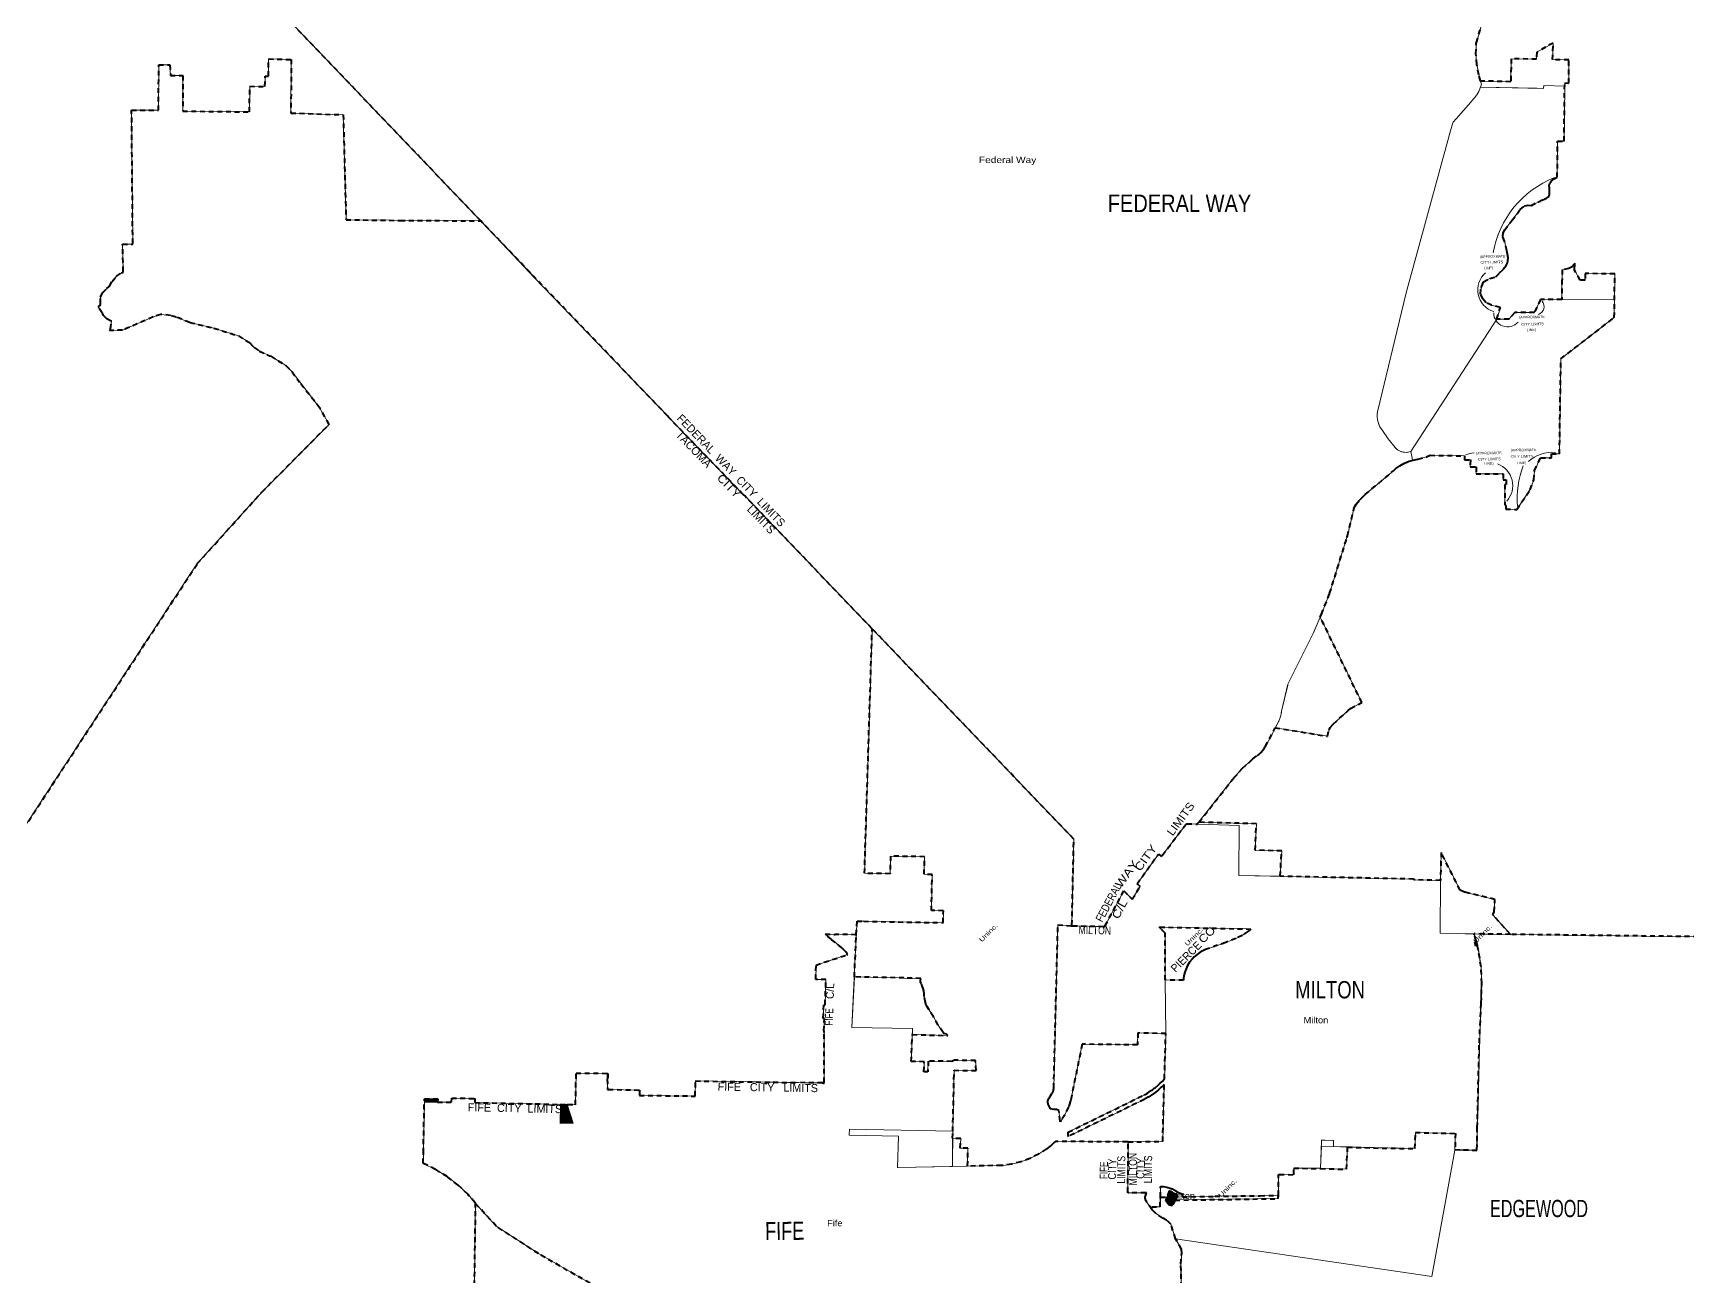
# Model space of a CAD drawing. Header units: feet. Extents: x -903180 to 1023491, y -707744 to 564635.
# Drawn here: x -358892 to -317535, y -95259 to -64181 of the extents above; entities that cross this region are included whole.
import ezdxf

# ---------------------------------------------------------------- set-up
doc = ezdxf.new("R2010")
doc.units = ezdxf.units.FT
doc.header["$LTSCALE"] = 80
doc.linetypes.add('SHORT_DASHED', pattern=[2.7, 1.5, -1.2])
for name, color, linetype, lineweight in [('1', 7, 'Continuous', 13), ('13', 7, 'SHORT_DASHED', 40), ('58', 7, 'Continuous', 13), ('62', 7, 'Continuous', 13)]:
    doc.layers.add(name, color=color, linetype=linetype, lineweight=lineweight)
for name, color, linetype in [('14', 7, 'Continuous'), ('15', 7, 'Continuous'), ('36', 7, 'Continuous')]:
    doc.layers.add(name, color=color, linetype=linetype)

msp = doc.modelspace()

# ---------------------------------------------------------------- hatches: boundary and pattern name
at = {"layer": '58'}
for points in [[(-344530.27, -90173.71), (-344545.28, -90173.65), (-344542.2, -90314.7), (-344527.37, -90314.46)], [(-349112.06, -90808.86), (-348780.4, -90809.01), (-348781.06, -90894.01), (-349112.22, -90893.85)], [(-345708.75, -90970.04), (-345708.3, -90949.44), (-345541.78, -90952.89), (-345395.11, -91421.49), (-345718.73, -91424.67)], [(-330280.21, -93228.94), (-330350.67, -93340.37), (-330422.56, -93483.17), (-330507.37, -93455.92), (-330582.85, -93358.6), (-330501.59, -93111.6), (-330468.76, -93121.58), (-330440.86, -93131.72), (-330440.86, -93131.72), (-330397.25, -93158.87), (-330375.63, -93172.63), (-330302.86, -93218)]]:
    msp.add_hatch(color=256, dxfattribs=at).paths.add_polyline_path(points)

# ---------------------------------------------------------------- linework, layer by layer
at = {"layer": '1'}
for centre, radius, start, end in [((-319955.11, -70107.34), 2488.13, 111.50141, 169.93896), ((-322223.46, -70599.36), 564.84, 130.51698, 253.09773), ((-321336.34, -71013.57), 206.41, 288.71698, 41.22601), ((-322041.05, -71174.59), 346.67, 179.1559, 318.99384), ((-322755.29, -75620.09), 957.91, 97.46329, 109.97132), ((-320934.65, -75521.52), 866.04, 83.88191, 132.50728), ((-322486.26, -75489.05), 574.03, 317.39122, 70.66446), ((-319386.95, -75817.93), 2412.22, 159.97558, 184.47892)]:
    msp.add_arc(centre, radius, start, end, dxfattribs=at)
at = {"layer": '13'}
for p, q in [((-322644.7, -70393.08), (-322483.11, -70313.09)), ((-352952.49, -72257.23), (-352574.25, -72482.4)), ((-322795.83, -86982.46), (-322820.78, -86885.44)), ((-339164.76, -90414.4), (-339763.2, -90405)), ((-330718.29, -93264.8), (-330551.89, -93264.48))]:
    msp.add_line(p, q, dxfattribs=at)
for points in [[(-347702.83, -68874.21), (-352311.46, -64054.54)], [(-322483.11, -70313.09), (-322336.83, -70267.13), (-322239.87, -70175.22), (-322148.02, -70083.31), (-322074.46, -69987.58), (-322045.54, -69923.75), (-322036.19, -69870.99), (-322030.23, -69800.36), (-322041.29, -69707.6), (-322060.85, -69621.64), (-322115.28, -69381.65), (-322159.09, -69263.79), (-322153.98, -69175.28), (-322113.16, -69100.39), (-321936.26, -68865.51), (-321726.19, -68590.64), (-321612.23, -68493.62), (-321527.18, -68481.71), (-321445.53, -68490.22), (-321279.23, -68401.63), (-321265.06, -68393.84), (-321230.74, -68376.46), (-321199.06, -68363.4), (-321165.99, -68350.88), (-321131.26, -68338.65), (-321102.64, -68325.86), (-321082.91, -68315.29), (-321065.13, -68305.01), (-321044.21, -68289.93), (-321033.24, -68280.75), (-321024.76, -68272.41), (-321014.13, -68260.81), (-321005.43, -68249.17), (-320998.36, -68236.13), (-320992.99, -68221.08), (-320990.8, -68189.48), (-320990.38, -68134.5), (-320992.22, -68067.26), (-320998.06, -67984.35), (-320994.58, -67962.05), (-320984.75, -67933.96), (-320961.88, -67897.76), (-320939.89, -67873.73), (-320910.95, -67849.98), (-320874.19, -67825.08), (-320816.89, -67788.01), (-320800.46, -67783.47), (-320790.18, -66877.31), (-320630.02, -66879.1), (-320614.04, -65425.65), (-320514.04, -65427.91), (-320507.72, -64852.91), (-320917.07, -64843.64), (-320903.05, -64428.33), (-321311.24, -64653.59), (-321318, -64834.61), (-321950.04, -64820.33), (-321962.59, -65395.18), (-322717.69, -65378.13), (-322719.74, -65371.18), (-322763.77, -65222.68), (-322812.07, -64964.29), (-322833.1, -64702.27), (-322827.11, -64459.48), (-322826.71, -64443.23), (-322819.96, -64419.48), (-322695.73, -63982.26)], [(-354975.94, -71413.76), (-355313.95, -71275.74), (-355457.57, -71234.42), (-355701.73, -71210.06), (-355890.33, -71274.67), (-356660.98, -71606.17), (-356978.82, -71610.18), (-356958.58, -71590.25), (-356956.64, -71572.46), (-356935.52, -71378.7), (-356955.03, -71373.29), (-357050.75, -71324.55), (-357110.52, -71262.61), (-357131.64, -71240.73), (-357139.43, -71223.25), (-357150.04, -71199.44), (-357157.39, -71182.94), (-357172.87, -71159.44), (-357263.56, -71021.76), (-357224.83, -70984.41), (-357204.61, -70964.91), (-357206.57, -70945.12), (-357207.61, -70934.58), (-357207.23, -70778.37), (-357159.53, -70668.55), (-357050.86, -70563.44), (-356980.26, -70503.93), (-356916.92, -70386.06), (-356808.56, -70256.79), (-356684.18, -70173.9), (-356659.54, -70161.2), (-356639.05, -70150.65), (-356639.46, -70130.9), (-356653.64, -69458.43), (-356423.23, -69456.24), (-356400.5, -69456.02), (-356400.67, -69436.05), (-356428.87, -66110.23), (-355758.99, -66107.77), (-355749.34, -64975.02), (-355470.1, -64972.99), (-355458.94, -65240.77), (-355146.81, -65242.41), (-355149.9, -66130.43), (-353480.65, -66149.36), (-353477.81, -65511.05), (-353096.54, -65513.23), (-353093.24, -65253.93), (-353006.74, -65253.42), (-353005.53, -64827.94), (-352443.38, -64840.03), (-352447.22, -66177.39), (-351140.49, -66222.27), (-351070.65, -68845.39), (-349755.02, -68861.64), (-349716.36, -68859.73), (-349715.02, -68859.74), (-347702.83, -68874.21)], [(-337921.82, -79064.69), (-341103.04, -75746.91), (-341122.72, -75726.91), (-341142.12, -75706.91), (-343010.04, -73781.08), (-343028.38, -73753.95), (-347702.83, -68874.21)], [(-329760.77, -83900.06), (-328917.4, -82832.94), (-328901.51, -82812.84), (-328883.74, -82792.94), (-328671.84, -82555.71), (-328416.46, -82323.89), (-328291.31, -82227.39), (-328268.16, -82209.54), (-328251.31, -82194.35), (-328211.2, -82158.17), (-328159.9, -82101.1), (-328117.97, -82043.29), (-328106.44, -82025.59), (-328094.61, -82003.29), (-327848.49, -81539.71), (-326542.83, -81749.43), (-326502.99, -81588.63), (-326477.94, -81532.98), (-326398.17, -81446.06), (-326022.66, -81104.15), (-325963.93, -81056.72), (-325683.37, -80909.38), (-326723.43, -78773.2), (-326692.09, -78703.79), (-326489.85, -78185.5), (-326056.99, -76786.59), (-326050.81, -76766.62), (-326045.93, -76746.59), (-325872.53, -76035.54), (-325867.51, -76014.97), (-325853.93, -75995.54), (-325824.37, -75953.24), (-325726.58, -75834.3), (-325639.22, -75748.24), (-325616.96, -75726.3), (-325599.25, -75711.37), (-324895.12, -75117.53), (-324876.68, -75101.97), (-324855.12, -75083.52), (-324832.58, -75064.23), (-324735.12, -74992.9), (-324630.73, -74932.16), (-324540.56, -74891.64), (-324520.66, -74882.7), (-324500.56, -74875.66), (-324400.53, -74853.21), (-324283.56, -74829.88), (-324071.91, -74767.43), (-323976.95, -74729.66), (-323119.69, -74742.97), (-323121.08, -74842.95), (-322971.09, -74845.29), (-322973.48, -75017.79), (-322823.51, -75020.12), (-322825.89, -75192.14), (-322150.2, -75189.71), (-322152.68, -75339.71), (-322076.27, -75339.44), (-322077.69, -75457.49), (-322106.22, -75457.24), (-322112.25, -75969.76), (-322086.38, -75980.86), (-322087.54, -76078.75), (-321812.42, -76082.08), (-321473.54, -75586.32), (-321386.09, -75346.7), (-321369.57, -75107.2), (-321217, -74794.41), (-320945.24, -74796.64), (-320944.52, -74696.48), (-320744.32, -74697.2), (-320709.72, -72321.37), (-319374.46, -71285.89), (-319362.45, -70195.72), (-320099.9, -70189.99), (-320101.34, -70354.97), (-320231.25, -70353.97), (-320378.53, -70085.53), (-320365.53, -70085.8), (-320362.16, -69927.86), (-320379.04, -69960.31), (-320425.42, -70021.07), (-320508.92, -70063.61), (-320674.37, -70092.87), (-320676.58, -70345.55), (-320685.28, -70345.48), (-320689.59, -70838.18), (-321218.03, -70834.72), (-321372.88, -71163.67), (-321862.89, -71160.31), (-322008.42, -71327.39), (-322314.15, -71325.54), (-322222.58, -71039.26), (-322228.42, -71033.95), (-322444.83, -70979.44)], [(-322444.83, -70979.44), (-322587.71, -70909.65), (-322662.56, -70821.15), (-322715.29, -70700.3), (-322704.24, -70541.16), (-322682.94, -70501.34), (-322644.7, -70393.08)], [(-354975.94, -71413.76), (-354374.98, -71551.6), (-353759.39, -71746.9), (-353485.43, -71911.53), (-353368.33, -72038.1)], [(-353368.33, -72038.1), (-353235.45, -72125.3), (-352952.49, -72257.23)], [(-352574.25, -72482.4), (-352416.82, -72647.04), (-352236.88, -72899.08)], [(-359244.15, -84233.09), (-354787.37, -77437.87), (-353169.59, -75642.64), (-351493.13, -73956.84), (-351723.5, -73550.1), (-352236.88, -72899.08)], [(-338318.93, -86708.77), (-338300.26, -86367.32), (-338132.63, -86374.94), (-336148.86, -86408.81), (-336141.89, -86108.89), (-336441.85, -86103.77), (-336420.92, -85203.99), (-336620.9, -85200.58), (-336610.67, -84760.69), (-337460.71, -84746.18), (-337475.53, -85185.98), (-338112.69, -85175.1), (-337922.44, -79084.68), (-337921.82, -79064.69)], [(-332929.66, -86484.47), (-332929.22, -86464.44), (-332882.27, -84320.56), (-337921.82, -79064.69)], [(-332929.66, -86484.47), (-332910.34, -86484.85), (-332129.14, -86500.99), (-332108.51, -86501.41), (-332097.76, -86481.4), (-331629.98, -85610.97), (-331422.21, -85824.54), (-331227.45, -85506.8), (-331302.66, -85438.69), (-330769.49, -84698.35), (-330708.53, -84734.59), (-330687.54, -84747.07), (-330671.83, -84726.48), (-330084.16, -83956.59), (-330067.52, -83934.79), (-330048.89, -83935.49), (-329817.11, -83944.16), (-329797.11, -83946.03)], [(-329797.11, -83946.03), (-329781.3, -83926.03), (-329760.77, -83900.06)], [(-321971.58, -86701.11), (-322409.3, -86213.56), (-322372.62, -86134.26), (-322358.39, -85825.67), (-323115.21, -85646.82), (-323228.29, -85598.29), (-323701.73, -84653.53), (-323717.52, -85351.86), (-324351.35, -85338.65), (-324371.3, -85338.23), (-324391.35, -85318.26), (-327724.14, -85250.17), (-327686.59, -84615.53), (-328350.04, -84596.74), (-328318.49, -83937.05), (-329760.77, -83900.06)], [(-339164.76, -90414.4), (-339140.68, -90414.79), (-339120.67, -90415.1), (-339120.67, -90395.1), (-339120.67, -89151.4), (-339119.5, -89114.77), (-339126.15, -89114.69), (-339115.73, -88801.8), (-339142.74, -88801.46), (-339131.33, -88458.58), (-339096.72, -88459.01), (-339075.83, -87828.56), (-339328.72, -87824.75), (-339323.39, -87467.47), (-338554.51, -87211.63), (-338534.12, -87204.85), (-338548.44, -87184.29), (-338580.48, -87140.04), (-338628.17, -87086.92), (-338681.14, -87039.07), (-338944.02, -86822.08)], [(-338944.02, -86822.08), (-339094.12, -86698.17), (-338843.73, -86701.6)], [(-331522.38, -91887.68), (-331542.38, -91887.54), (-333322.88, -91875.04), (-333339.06, -91874.93), (-333360.86, -91894.9), (-333425.13, -91953.8), (-333443.92, -91971.02), (-333465.13, -91987.17), (-333565.08, -92063.31), (-333766.61, -92191.24), (-333980.42, -92297.41), (-334204.14, -92380.64), (-334435.35, -92440.03), (-334651.49, -92471.96), (-334666.67, -92474.21), (-334691.49, -92474.73), (-335536.26, -92491.84), (-335527.54, -92041.99), (-335719.11, -92038.81), (-335709.56, -91803.72), (-335910.65, -91795.85), (-335908.28, -91620.97), (-335871.83, -90096.23), (-335321.65, -90105.73), (-335337.22, -89855.43), (-335866.53, -89846.29), (-335933.37, -89875.13), (-336519.12, -89865.01), (-336530.38, -90134.85), (-336630.39, -90133.12), (-336619.97, -89883.27), (-336945.02, -89877.65), (-336916.65, -89206.05), (-336030.22, -89226.61), (-336062.05, -89196.74), (-336127.1, -89178.9), (-336149.91, -89149.23), (-336271.05, -88966.33), (-336387.59, -88761.4), (-336497.29, -88589.43), (-336555.79, -88497.96), (-336580.31, -88445.85), (-336592.48, -88400.11), (-336622.78, -88249.36), (-336625.27, -88186.96), (-336632.58, -88113.78), (-336644.14, -88054), (-336695.43, -87928.72), (-336710.8, -87890.25), (-336711.73, -87868.4), (-336713.02, -87843.03), (-336708.05, -87799.33), (-337129.2, -87793.57), (-337128.97, -87788.59), (-338365.98, -87763.5), (-338319.99, -86731.53), (-338318.93, -86708.77), (-338843.73, -86701.6)], [(-331522.38, -91887.68), (-330660.79, -91873.08), (-330623.6, -90452.05), (-330662.9, -90489.67), (-330694.99, -90521.78), (-330730.2, -90553.11), (-330773.24, -90590.7), (-330819.41, -90628.29), (-330885.92, -90676.85), (-330903.97, -90692.47), (-331009.61, -90760.61), (-331119.95, -90824.05), (-333025.03, -91753.55), (-333025.03, -91642.29), (-331124.64, -90713.62), (-331097.65, -90698.35), (-331053.04, -90674.85), (-331000.22, -90637.26), (-330972.05, -90620.81), (-330946.18, -90603.23), (-330916.44, -90582.87), (-330897.66, -90566.42), (-330870.27, -90547.62), (-330849.6, -90531.22), (-330774.47, -90466.61), (-330722.83, -90420.79), (-330674.7, -90373.8), (-330617.04, -90308.22), (-330582.91, -89177.73), (-331279.81, -89164.81), (-331293.64, -89462.89), (-332676.56, -89445.77), (-332957.03, -90848.02), (-332960.11, -90863.4), (-332969.18, -90888.02), (-333018.16, -91020.96), (-333107.39, -91206.21), (-333205.47, -91364.9), (-333216.49, -91382.72), (-333219.08, -91364.9), (-333257.71, -91099.65), (-333314.93, -91072.65), (-333374.71, -91079.87), (-333462.69, -91060.6), (-333503.07, -90979.81), (-333512.86, -90960.24), (-333521.29, -90939.81), (-333524.58, -90929.95), (-333528.25, -90913.31), (-333530.16, -90896.38), (-333530.3, -90879.34), (-333528.65, -90862.38), (-333525.23, -90845.69), (-333520.09, -90829.44), (-333515.54, -90819), (-333505.11, -90799.43), (-333492.25, -90779), (-333420.92, -90665.68), (-333416.33, -90657.03), (-333401.75, -90624.43), (-333390.65, -90590.48), (-333387.5, -90575.79), (-333383.79, -90558.49), (-333383.21, -90535.79), (-333278.8, -86466.07), (-332950.34, -86483.38), (-332929.66, -86484.47)], [(-321971.58, -86701.11), (-322638.43, -86692.85), (-322879.72, -86686.92), (-322878.73, -86692.3)], [(-322820.78, -86885.44), (-322827.65, -86862.53), (-322872.75, -86712.26), (-322878.73, -86692.3)], [(-314789.29, -86792.86), (-317281.69, -86779.8), (-317281.29, -86759.22), (-321971.58, -86701.11)], [(-326038.75, -92017.19), (-325392.79, -92036.69), (-324356.43, -92054.7), (-324345.04, -91652.98), (-323346.73, -91673.41), (-323357.19, -92079.1), (-322827.33, -92092.24), (-322807.33, -92092.73), (-322807.05, -92072.51), (-322799.32, -91530.06), (-322747.21, -89411.18), (-322703.16, -88453.27), (-322702.24, -88433.27), (-322701.11, -88413.27), (-322683.75, -87921.5), (-322704.31, -87511.91), (-322767.58, -87106.71), (-322791.28, -87002.44), (-322795.83, -86982.46)], [(-322795.83, -86982.46), (-322815.83, -86986.9), (-322835.72, -86991.31), (-322860.86, -86894.66), (-322841.65, -86890.24), (-322820.78, -86885.44)], [(-349112.06, -90808.86), (-348780.4, -90809.01), (-348781.06, -90894.01), (-348434.91, -90893.77), (-348430.7, -90789.86), (-347850.89, -90800.93), (-347852.16, -90904.92), (-345728.31, -90949.03), (-345708.3, -90949.44), (-345541.78, -90952.89), (-345526.16, -90953.21), (-345335.39, -90957.07), (-345319.79, -90166.88), (-344545.28, -90173.65), (-344530.27, -90173.71), (-344527.37, -90314.46), (-344540.98, -90315.14), (-344534.5, -90553.25), (-344533.93, -90573.36), (-344513.93, -90573.81), (-343760.23, -90590.59), (-343735.76, -90591.14), (-343735.85, -90611.04), (-343737.86, -90723.87), (-342345.33, -90741.47), (-342335.96, -90364.58), (-339763.2, -90405)], [(-349138.1, -92174.99), (-349137.69, -92154.99), (-349112.06, -90808.86)], [(-347831.21, -93425.87), (-347850.36, -93403.57), (-348022.35, -93203.26), (-348270.15, -92965.51), (-348541.45, -92754.96), (-348833.26, -92573.93), (-349142.4, -92424.39), (-349138.44, -92194.99), (-349138.1, -92174.99)], [(-330930.58, -93576.56), (-331054.43, -93396.21), (-331057.72, -93392.03), (-331069.44, -93373.45), (-331079.14, -93353.75), (-331086.74, -93333.14), (-331092.14, -93311.85), (-331095.28, -93290.11), (-331096.13, -93268.16), (-331094.69, -93246.25), (-331074.1, -93182.68), (-331067.6, -93162.62), (-331087.62, -93162.41), (-331507.7, -93158.09), (-331530.92, -93157.91), (-331530.79, -93137.88), (-331522.38, -91887.68)], [(-326714.02, -92553.21), (-326065.29, -92568.64), (-326038.75, -92017.19)], [(-327769.6, -93222.41), (-327763.54, -93222.3), (-327763.64, -92721.16), (-327763.65, -92701.18), (-327745.11, -92701.46), (-327386.51, -92706.92), (-327379.91, -92542.49), (-326714.02, -92553.21)], [(-330718.29, -93264.8), (-330718.23, -93261.66), (-330715.52, -92996.95), (-330696.61, -92997.06), (-330693, -92997.43), (-330674.88, -92999.27), (-330653, -93002.85), (-330560.06, -93018.06), (-330449.66, -93048.24), (-330429.22, -93055.47), (-330408.11, -93062.93), (-330389.22, -93074.82), (-330317.41, -93120), (-330287.66, -93138.73), (-330277.41, -93145.05), (-330266.25, -93151.94), (-330236.17, -93166.41), (-330204.73, -93177.66), (-330184.88, -93182.49), (-330164.87, -93186.86), (-330165.64, -93207.18), (-330167.66, -93260.58), (-329355.38, -93246.03), (-328228.09, -93230.51), (-327769.6, -93222.41)], [(-347882.07, -96979.52), (-347831.47, -93443.57), (-347831.21, -93425.87)], [(-329846.11, -104872.47), (-331461.96, -104249.98), (-332478.21, -103833.81), (-333646.47, -103321.23), (-333936.45, -103097.49), (-334465.95, -102594.38), (-334729.76, -102417.25), (-336967.64, -100418.02), (-338232.77, -99434.31), (-339898.55, -98364.01), (-343297.92, -96411.82), (-343848.15, -96065.1), (-346260.13, -94678.22), (-347315.37, -93992.31), (-347831.21, -93425.87)], [(-330930.58, -93576.56), (-330931.59, -93512.55), (-330723.41, -93512.55), (-330718.3, -93264.8), (-330718.29, -93264.8)], [(-330351.69, -93342.41), (-330422.56, -93483.17), (-330507.37, -93455.92), (-330582.85, -93358.6), (-330551.89, -93264.48)], [(-330351.69, -93342.41), (-330350.67, -93340.37), (-330348.02, -93336.17), (-330280.21, -93228.94), (-330302.86, -93218), (-330375.63, -93172.63), (-330424.37, -93141.99), (-330440.86, -93131.72), (-330468.76, -93121.58), (-330501.59, -93111.6), (-330551.89, -93264.48)], [(-330351.69, -93342.41), (-327772.45, -93304.43), (-327769.6, -93222.41)], [(-329450.38, -99984.04), (-329364.44, -97079.37), (-329699.89, -96490.49), (-329946.47, -96268.8), (-330008.03, -96191.8), (-330230.04, -95816.05), (-330241.74, -95747.65), (-330210.32, -95655.95), (-330197.69, -95523.29), (-330200.57, -95102.18), (-330204.81, -94939.92), (-330182.51, -94662.55), (-330194.46, -94562.93), (-330337.63, -94308.04), (-330454.83, -93943.55), (-330562.8, -93841.54), (-330658.86, -93790.29), (-330852.23, -93655.44), (-330930.58, -93576.56)]]:
    msp.add_lwpolyline(points, dxfattribs=at)
msp.add_lwpolyline([(-330139.86, -87847.92), (-330597.07, -87839.4), (-330599.35, -86672.05), (-330731.74, -86538.73), (-330751.6, -86518.72), (-330731.21, -86519.17), (-328455.62, -86568.11), (-328534.5, -86632.22), (-328677.93, -86725.31), (-328830.85, -86803.17), (-329084.84, -86900.9), (-329492.47, -87047.74), (-329591.42, -87079.27), (-329656.72, -87108.97), (-329726.95, -87148.25), (-329802.44, -87200.42), (-329872.36, -87260.44), (-329928.38, -87320.71), (-329990.31, -87399.15), (-330038.49, -87478.21), (-330077.79, -87561.13), (-330108.21, -87647.7), (-330129.4, -87736.99), (-330137.39, -87798.88), (-330139.76, -87828.12)], close=True, dxfattribs=at)
at = {"layer": '58'}
for points in [[(-352427.08, -63933.65), (-352311.46, -64054.54), (-346360.7, -70277.42), (-346348.11, -70302.65)], [(-322812.07, -64964.29), (-322833.1, -64702.27), (-322827.11, -64459.48), (-322826.71, -64443.23), (-322819.96, -64419.48), (-322695.73, -63982.26)], [(-346348.11, -70302.65), (-347702.83, -68874.21), (-351070.65, -68845.39), (-351140.49, -66222.27), (-352447.22, -66177.39), (-352443.38, -64840.03), (-353005.53, -64827.94), (-353006.74, -65253.42), (-353093.24, -65253.93), (-353096.54, -65513.23), (-353477.81, -65511.05), (-353480.65, -66149.36), (-355149.9, -66130.43), (-355146.81, -65242.41), (-355458.94, -65240.77), (-355470.1, -64972.99), (-355749.34, -64975.02), (-355758.99, -66107.77), (-356428.87, -66110.23), (-356400.67, -69436.05), (-356400.5, -69456.02), (-356423.23, -69456.24), (-356653.64, -69458.43), (-356639.46, -70130.9), (-356639.05, -70150.65), (-356659.54, -70161.2), (-356684.18, -70173.9)], [(-329797.11, -83946.03), (-329781.3, -83926.03), (-328917.4, -82832.94), (-328901.51, -82812.84), (-328883.74, -82792.94), (-328671.84, -82555.71), (-328416.46, -82323.89), (-328291.31, -82227.39), (-328268.16, -82209.54), (-328251.31, -82194.35), (-328211.2, -82158.17), (-328159.9, -82101.1), (-328117.97, -82043.29), (-328106.44, -82025.59), (-328094.61, -82003.29), (-327786.19, -81422.16), (-327775.86, -81402.69), (-327765.17, -81382.16), (-327759.75, -81371.76), (-327730.9, -81304.12), (-327709.28, -81233.85), (-327699.47, -81183.81), (-327694.77, -81159.85), (-327691.97, -81143.81), (-327688.56, -81124.27), (-327536.65, -80470.42), (-327531.81, -80449.59), (-327522.27, -80430.42), (-326900.1, -79180.25), (-326888.55, -79157.04), (-326881.28, -79140.25), (-326692.09, -78703.79), (-326489.85, -78185.5), (-326056.99, -76786.59), (-326050.81, -76766.62), (-326045.93, -76746.59), (-325872.53, -76035.54), (-325867.51, -76014.97), (-325853.93, -75995.54), (-325824.37, -75953.24), (-325726.58, -75834.3), (-325639.22, -75748.24), (-325616.96, -75726.3), (-325599.25, -75711.37), (-324895.12, -75117.53), (-324876.68, -75101.97), (-324855.12, -75083.52), (-324832.58, -75064.23), (-324735.12, -74992.9), (-324630.73, -74932.16), (-324540.56, -74891.64), (-324520.66, -74882.7), (-324500.56, -74875.66), (-324416.08, -74846.11), (-324457.81, -74637.37), (-324529, -74653.55), (-324541.06, -74655.18), (-324578.58, -74657.65), (-324616.16, -74656.17), (-324653.38, -74650.78), (-324689.83, -74641.53), (-324725.11, -74628.52), (-324758.84, -74611.89), (-324790.65, -74591.82), (-324800.19, -74584.3), (-324818.39, -74569.96), (-324838.63, -74548.54), (-324852.39, -74533.97), (-325028.1, -74322.93), (-325167.42, -74114.68), (-325187.83, -74084.17), (-325194.64, -74074.68), (-325198.66, -74069.08), (-325230.85, -74015.87), (-325257.29, -73959.58), (-325277.71, -73900.84), (-325291.87, -73840.28), (-325299.63, -73778.58), (-325300.89, -73716.4), (-325298.28, -73685.5), (-325296.04, -73659), (-325292.79, -73645.5), (-324635.6, -70915.16), (-324573.26, -70673.57), (-323487.14, -66683.44), (-323417.72, -66448.5), (-323410.99, -66425.73), (-323397.57, -66408.5), (-323327.96, -66319.13), (-322960.1, -65905.23), (-322941.02, -65883.77), (-322923.29, -65865.23), (-322866.75, -65801.34), (-322811.16, -65723.45), (-322764.03, -65640.17), (-322725.85, -65552.42), (-322703.37, -65481.16), (-322695.17, -65455.17), (-322699.3, -65441.16), (-322763.77, -65222.68), (-322812.07, -64964.29)], [(-356684.18, -70173.9), (-356808.56, -70256.79), (-356916.92, -70386.06), (-356980.26, -70503.93), (-357050.86, -70563.44), (-357159.53, -70668.55), (-357207.23, -70778.37), (-357207.61, -70934.58), (-357206.57, -70945.12), (-357204.61, -70964.91), (-357224.83, -70984.41), (-357263.56, -71021.76), (-357172.87, -71159.44), (-357157.39, -71182.94), (-357150.04, -71199.44), (-357139.43, -71223.25), (-357131.64, -71240.73), (-357110.52, -71262.61), (-357050.75, -71324.55), (-356955.03, -71373.29), (-356935.52, -71378.7), (-356956.64, -71572.46), (-356958.58, -71590.25), (-356978.82, -71610.18), (-356660.98, -71606.17), (-355890.33, -71274.67), (-355701.73, -71210.06), (-355457.57, -71234.42), (-355313.95, -71275.74), (-354975.94, -71413.76), (-354374.98, -71551.6), (-353759.39, -71746.9), (-353485.43, -71911.53), (-353368.33, -72038.1), (-353235.45, -72125.3), (-352952.49, -72257.23), (-352574.25, -72482.4), (-352416.82, -72647.04), (-351723.5, -73550.1), (-351493.13, -73956.84), (-353169.59, -75642.64), (-354787.37, -77437.87), (-359244.15, -84233.09)], [(-346348.11, -70302.65), (-343028.38, -73753.95), (-343010.04, -73781.08), (-341142.12, -75706.91), (-341122.72, -75726.91), (-341103.04, -75746.91), (-337921.82, -79064.69)], [(-337921.82, -79064.69), (-341103.04, -75746.91), (-341122.72, -75726.91), (-341142.12, -75706.91), (-343010.04, -73781.08), (-343028.38, -73753.95), (-346348.11, -70302.65)], [(-338843.73, -86701.6), (-338318.93, -86708.77), (-338300.26, -86367.32), (-338152.63, -86374.6), (-338132.63, -86374.94), (-336148.86, -86408.81), (-336141.89, -86108.89), (-336441.85, -86103.77), (-336420.92, -85203.99), (-336620.9, -85200.58), (-336610.67, -84760.69), (-337460.71, -84746.18), (-337475.53, -85185.98), (-338112.69, -85175.1), (-337922.44, -79084.68), (-337921.82, -79064.69)], [(-337921.82, -79064.69), (-332882.27, -84320.56), (-332929.22, -86464.44), (-332929.66, -86484.47)], [(-332929.66, -86484.47), (-332910.34, -86484.85), (-332129.14, -86500.99), (-332108.51, -86501.41), (-332097.76, -86481.4), (-331629.98, -85610.97), (-331422.21, -85824.54), (-331227.45, -85506.8), (-331302.66, -85438.69), (-330769.49, -84698.35), (-330708.53, -84734.59), (-330687.54, -84747.07), (-330671.83, -84726.48), (-330084.16, -83956.59), (-330067.52, -83934.79), (-330048.89, -83935.49), (-329817.11, -83944.16), (-329797.11, -83946.03)], [(-332929.66, -86484.47), (-332910.34, -86484.85), (-332129.14, -86500.99), (-332108.51, -86501.41), (-332097.76, -86481.4), (-331629.98, -85610.97), (-331422.21, -85824.54), (-331227.45, -85506.8), (-331302.66, -85438.69), (-330769.49, -84698.35), (-330708.53, -84734.59), (-330687.54, -84747.07), (-330671.83, -84726.48), (-330084.16, -83956.59), (-330067.52, -83934.79), (-330048.89, -83935.49), (-329817.11, -83944.16), (-329797.11, -83946.03), (-329777.1, -83945.66)], [(-329777.1, -83945.66), (-328745.92, -83984.22), (-328758.11, -85227.25), (-324391.35, -85318.26), (-324371.3, -85338.23), (-324351.35, -85338.65), (-323717.52, -85351.86), (-323725.22, -86669.18), (-323304.19, -86678.81), (-322900.14, -86691.63), (-322878.73, -86692.3), (-322872.75, -86712.26), (-322827.65, -86862.53), (-322820.78, -86885.44), (-322841.65, -86890.24), (-322860.86, -86894.66), (-322835.72, -86991.31), (-322815.83, -86986.9), (-322795.83, -86982.46), (-322791.28, -87002.44), (-322767.58, -87106.71), (-322704.31, -87511.91), (-322683.75, -87921.5), (-322701.11, -88413.27), (-322702.24, -88433.27), (-322703.16, -88453.27), (-322747.21, -89411.18), (-322799.32, -91530.06), (-322807.05, -92072.51), (-322807.33, -92092.73), (-322827.33, -92092.24), (-323357.19, -92079.1), (-323352.92, -91779.31), (-323346.73, -91673.41), (-324345.04, -91652.98), (-324356.43, -92054.7), (-325392.79, -92036.69), (-326392.48, -92001.34), (-326389.11, -91870.62), (-326388.6, -91850.79), (-326408.6, -91850.08), (-326605.67, -91843.11), (-326670.06, -91840.77), (-326689.84, -91840.06), (-326690.73, -91866.71), (-326713.68, -92553.22), (-327379.91, -92542.49), (-327386.51, -92706.92), (-327745.11, -92701.46), (-327763.65, -92701.18), (-327763.64, -92721.16), (-327763.54, -93222.3), (-328228.09, -93230.51), (-329355.38, -93246.03), (-330167.66, -93260.58), (-330165.64, -93207.18), (-330164.87, -93186.86), (-330184.88, -93182.49)], [(-331522.38, -91887.68), (-331542.38, -91887.54), (-333322.88, -91875.04), (-333339.06, -91874.93), (-333360.86, -91894.9), (-333425.13, -91953.8), (-333443.92, -91971.02), (-333465.13, -91987.17), (-333565.08, -92063.31), (-333766.61, -92191.24), (-333980.42, -92297.41), (-334204.14, -92380.64), (-334435.35, -92440.03), (-334651.49, -92471.96), (-334666.67, -92474.21), (-334691.49, -92474.73), (-337271.56, -92528.75), (-337290.94, -92529.15), (-337290.83, -92526.01), (-337262.3, -91742.67), (-338494.44, -91716.89), (-338491.3, -91566.93), (-335908.28, -91620.97), (-335871.83, -90096.23), (-335321.65, -90105.73), (-335337.22, -89855.43), (-335866.53, -89846.29), (-335933.37, -89875.13), (-336519.12, -89865.01), (-336530.38, -90134.85), (-336630.39, -90133.12), (-336619.97, -89883.27), (-336945.02, -89877.65), (-336910.62, -89053.12), (-338426.98, -89026.93), (-338319.99, -86731.53), (-338318.93, -86708.77), (-338339.06, -86708.5), (-338843.73, -86701.6), (-339094.12, -86698.17), (-338944.02, -86822.08), (-338681.14, -87039.07), (-338628.17, -87086.92), (-338580.48, -87140.04), (-338548.44, -87184.29), (-338534.12, -87204.85), (-338554.51, -87211.63), (-339323.39, -87467.47), (-339328.72, -87824.75), (-339075.83, -87828.56), (-339096.72, -88459.01), (-339131.33, -88458.58), (-339142.74, -88801.46), (-339115.73, -88801.8), (-339126.15, -89114.69), (-339126.15, -89114.69), (-339119.5, -89114.77), (-339120.67, -89151.4), (-339120.67, -90395.1), (-339120.67, -90415.1), (-339140.68, -90414.79), (-339164.76, -90414.4), (-339763.2, -90405), (-342335.96, -90364.58), (-342345.33, -90741.47), (-343737.86, -90723.87), (-343735.85, -90611.04), (-343735.76, -90591.14), (-343760.23, -90590.59), (-344513.93, -90573.81), (-344533.93, -90573.36), (-344534.5, -90553.25), (-344545.28, -90173.65), (-345319.79, -90166.88), (-345335.39, -90957.07), (-345526.16, -90953.21), (-345541.78, -90952.89), (-345535.55, -90972.8), (-345395.11, -91421.49), (-345718.73, -91424.67), (-345708.75, -90970.04), (-345708.3, -90949.44), (-345728.31, -90949.03), (-347852.16, -90904.92), (-347850.89, -90800.93), (-348430.7, -90789.86), (-348434.91, -90893.77), (-349112.22, -90893.85), (-349137.69, -92154.99), (-349138.1, -92174.99), (-349142.4, -92424.39), (-348833.26, -92573.93), (-348541.45, -92754.96), (-348270.15, -92965.51), (-348022.35, -93203.26), (-347831.21, -93425.87), (-347315.37, -93992.31), (-346260.13, -94678.22)], [(-338681.14, -87039.07), (-339094.12, -86698.17), (-338843.73, -86701.6)], [(-330597.07, -87839.4), (-330582.92, -89177.73), (-331279.81, -89164.81), (-331293.64, -89462.89), (-332676.56, -89445.77), (-332957.03, -90848.02), (-332960.11, -90863.4), (-332969.18, -90888.02), (-333018.16, -91020.96), (-333107.39, -91206.21), (-333205.47, -91364.9), (-333216.49, -91382.72), (-333219.08, -91364.9), (-333257.71, -91099.65), (-333314.93, -91072.65), (-333374.71, -91079.87), (-333462.69, -91060.6), (-333503.07, -90979.81), (-333512.86, -90960.24), (-333524.58, -90929.95), (-333530.16, -90896.38), (-333528.65, -90862.38), (-333520.09, -90829.44), (-333515.54, -90819), (-333505.11, -90799.43), (-333492.25, -90779), (-333420.92, -90665.68), (-333416.33, -90657.03), (-333401.75, -90624.43), (-333390.65, -90590.48), (-333387.5, -90575.79), (-333383.79, -90558.49), (-333383.21, -90535.79), (-333278.8, -86466.07), (-332950.34, -86483.38), (-332929.66, -86484.47)], [(-330597.06, -87839.4), (-330139.86, -87847.92), (-330129.4, -87736.99), (-330108.21, -87647.7), (-330077.79, -87561.13), (-330038.49, -87478.21), (-329990.31, -87399.15), (-329928.38, -87320.71), (-329872.36, -87260.44), (-329802.29, -87200.48), (-329726.95, -87148.25), (-329656.72, -87108.97), (-329591.42, -87079.27), (-329492.47, -87047.74), (-329084.84, -86900.9), (-328830.85, -86803.17), (-328677.93, -86725.31), (-328591.1, -86669.63), (-328534.5, -86632.22), (-328455.22, -86561.36), (-330751.61, -86518.72)], [(-330751.61, -86518.72), (-330599.35, -86672.05), (-330597.07, -87839.4)], [(-330197.69, -95523.29), (-330200.57, -95102.18), (-330204.81, -94939.92), (-330182.51, -94662.55), (-330194.46, -94562.93), (-330337.63, -94308.04), (-323930.75, -95250.74), (-323360.89, -92088.97), (-322806.76, -92090.47), (-322691.59, -87721.6), (-322704.68, -87509.84), (-322730.99, -87343.92), (-322762.89, -87133.34), (-322829.11, -86855.16), (-322879.88, -86686.92), (-322638.43, -86692.85), (-317281.29, -86759.22)], [(-339120.67, -90415.1), (-339119.5, -89114.77), (-339126.15, -89114.69), (-339115.73, -88801.8), (-339142.74, -88801.46), (-339131.33, -88458.58), (-339096.72, -88459.01), (-339075.83, -87828.56), (-339328.72, -87824.75), (-339323.39, -87467.47), (-338534.12, -87204.85), (-338580.48, -87140.04), (-338628.17, -87086.92), (-338681.14, -87039.07)], [(-331522.38, -91887.68), (-330660.79, -91873.08), (-330623.6, -90452.05), (-330730.2, -90553.11), (-330819.41, -90628.29), (-330903.97, -90692.47), (-331009.61, -90760.61), (-331119.95, -90824.05), (-333025.03, -91753.55), (-333025.03, -91642.29), (-331097.65, -90698.35), (-331000.22, -90637.26), (-330972.05, -90620.81), (-330916.44, -90582.87), (-330897.66, -90566.42), (-330849.6, -90531.22), (-330774.47, -90466.61), (-330722.83, -90420.79), (-330674.7, -90373.8), (-330617.04, -90308.22), (-330582.91, -89177.73), (-330597.06, -87839.4)], [(-349112.22, -90893.85), (-349111.96, -90873.85), (-349112.06, -90808.86), (-348780.4, -90809.01), (-348781.06, -90894.01), (-348434.91, -90893.77), (-348430.7, -90789.86), (-347850.89, -90800.93), (-347852.16, -90904.92), (-345335.39, -90957.07), (-345319.79, -90166.88), (-344530.27, -90173.71), (-344527.37, -90314.46), (-344540.98, -90315.14), (-344533.93, -90573.36), (-343735.76, -90591.14), (-343737.86, -90723.87), (-342345.33, -90741.47), (-342335.96, -90364.58), (-339120.67, -90415.1)], [(-349138.1, -92174.99), (-349137.69, -92154.99), (-349112.22, -90893.85)], [(-347882.07, -96979.52), (-347831.47, -93443.57), (-347831.21, -93425.87), (-347850.36, -93403.57), (-348022.35, -93203.26), (-348270.15, -92965.51), (-348541.45, -92754.96), (-348833.26, -92573.93), (-349142.4, -92424.39), (-349138.44, -92194.99), (-349138.1, -92174.99)], [(-330184.88, -93182.49), (-330204.73, -93177.66), (-330236.17, -93166.41), (-330266.25, -93151.94), (-330277.41, -93145.05), (-330287.66, -93138.73), (-330317.41, -93120), (-330389.22, -93074.82), (-330408.11, -93062.93), (-330429.22, -93055.47), (-330449.66, -93048.24), (-330560.06, -93018.06), (-330653, -93002.85), (-330674.88, -92999.27), (-330693, -92997.43), (-330696.61, -92997.06), (-330715.52, -92996.95), (-330723.41, -93512.55), (-330931.59, -93512.55), (-330930.58, -93576.56), (-331037.49, -93416.56), (-331054.43, -93396.21), (-331069.44, -93373.45), (-331079.14, -93353.75), (-331086.74, -93333.14), (-331092.14, -93311.85), (-331095.28, -93290.11), (-331096.13, -93268.16), (-331094.69, -93246.25), (-331074.1, -93182.68), (-331067.6, -93162.62), (-331087.62, -93162.41), (-331507.7, -93158.09), (-331530.92, -93157.91), (-331522.38, -91887.68)], [(-330197.69, -95523.29), (-330204.81, -94939.92), (-330182.51, -94662.55), (-330194.46, -94562.93), (-330337.63, -94308.04), (-330454.83, -93943.55), (-330562.8, -93841.54), (-330658.86, -93790.29), (-330852.23, -93655.44), (-330930.58, -93576.56), (-331037.49, -93416.56), (-331079.14, -93353.75), (-331092.14, -93311.85), (-331096.13, -93268.16), (-331094.69, -93246.25), (-331067.6, -93162.62), (-331507.7, -93158.09), (-331530.92, -93157.91), (-331530.79, -93137.88), (-331522.38, -91887.68)], [(-346260.13, -94678.22), (-343848.15, -96065.1)]]:
    msp.add_lwpolyline(points, dxfattribs=at)
for points in [[(-320614.04, -65425.65), (-320609.61, -65503.1), (-321138.82, -65491.66), (-321140.77, -65566.63), (-322718.54, -65527.73), (-322695.17, -65455.17), (-322717.69, -65378.13), (-321962.59, -65395.18), (-321950.04, -64820.33), (-321318, -64834.61), (-321311.24, -64653.59), (-320903.05, -64428.33), (-320917.07, -64843.64), (-320507.72, -64852.91), (-320514.04, -65427.91)], [(-320800.46, -67783.47), (-320816.89, -67788.01), (-320874.19, -67825.08), (-320910.95, -67849.98), (-320939.89, -67873.73), (-320961.88, -67897.76), (-320961.88, -67897.76), (-320984.75, -67933.96), (-320994.58, -67962.05), (-320998.06, -67984.35), (-320992.22, -68067.26), (-320990.38, -68134.5), (-320990.8, -68189.48), (-320992.99, -68221.08), (-320998.36, -68236.13), (-321014.13, -68260.81), (-321024.76, -68272.41), (-321044.21, -68289.93), (-321065.13, -68305.01), (-321082.91, -68315.29), (-321102.64, -68325.86), (-321131.26, -68338.65), (-321165.99, -68350.88), (-321199.06, -68363.4), (-321230.74, -68376.46), (-321265.06, -68393.84), (-321279.23, -68401.63), (-321279.23, -68401.63), (-321445.53, -68490.22), (-321527.18, -68481.71), (-321612.23, -68493.62), (-321726.19, -68590.64), (-321936.26, -68865.51), (-322113.16, -69100.39), (-322153.98, -69175.28), (-322159.09, -69263.79), (-322115.28, -69381.65), (-322060.85, -69621.64), (-322041.29, -69707.6), (-322030.23, -69800.36), (-322036.19, -69870.99), (-322045.54, -69923.75), (-322074.46, -69987.58), (-322148.02, -70083.31), (-322239.87, -70175.22), (-322336.83, -70267.13), (-322483.11, -70313.09), (-322644.7, -70393.08), (-322682.94, -70501.34), (-322704.24, -70541.16), (-322715.29, -70700.3), (-322662.56, -70821.15), (-322587.71, -70909.65), (-322444.83, -70979.44), (-322228.42, -71033.95), (-322222.58, -71039.26), (-322314.15, -71325.54), (-324457.81, -74637.37), (-324529, -74653.55), (-324578.58, -74657.65), (-324653.38, -74650.78), (-324725.11, -74628.52), (-324800.19, -74584.3), (-324852.39, -74533.97), (-325028.1, -74322.93), (-325167.42, -74114.68), (-325230.85, -74015.87), (-325277.71, -73900.84), (-325291.87, -73840.28), (-325299.63, -73778.58), (-325300.89, -73716.4), (-325292.79, -73645.5), (-324635.6, -70915.16), (-324573.26, -70673.57), (-323487.14, -66683.44), (-323417.72, -66448.5), (-323410.99, -66425.73), (-323397.57, -66408.5), (-323327.96, -66319.13), (-322960.1, -65905.23), (-322941.02, -65883.77), (-322866.75, -65801.34), (-322811.16, -65723.45), (-322764.03, -65640.17), (-322725.85, -65552.42), (-322718.54, -65527.73), (-322718.54, -65527.73), (-321307.18, -65558.05), (-321140.77, -65566.63), (-321138.82, -65491.66), (-320609.61, -65503.1), (-320630.02, -66879.1), (-320790.18, -66877.31)], [(-320099.9, -70189.99), (-319362.45, -70195.72), (-319368.02, -70847.41), (-320689.59, -70838.18), (-320685.28, -70345.48), (-320676.58, -70345.55), (-320674.37, -70092.87), (-320508.92, -70063.61), (-320425.42, -70021.07), (-320379.04, -69960.31), (-320362.16, -69927.86), (-320365.53, -70085.8), (-320378.53, -70085.53), (-320231.25, -70353.97), (-320101.34, -70354.97)], [(-322008.42, -71327.39), (-321862.89, -71160.31), (-321372.88, -71163.67), (-321218.03, -70834.72), (-319368.02, -70847.41), (-319374.46, -71285.89), (-320709.72, -72321.37), (-320744.32, -74697.2), (-320944.52, -74696.48), (-320945.24, -74796.64), (-321217, -74794.41), (-321369.57, -75107.2), (-321386.09, -75346.7), (-321473.54, -75586.32), (-321812.42, -76082.08), (-322087.54, -76078.75), (-322086.38, -75980.86), (-322112.25, -75969.76), (-322106.22, -75457.24), (-322077.69, -75457.49), (-322076.27, -75339.44), (-322152.68, -75339.71), (-322150.2, -75189.71), (-322825.89, -75192.14), (-322823.51, -75020.12), (-322973.48, -75017.79), (-322971.09, -74845.29), (-323121.08, -74842.95), (-323119.69, -74742.97), (-323976.95, -74729.66), (-324071.91, -74767.43), (-324283.56, -74829.88), (-324400.53, -74853.21), (-324500.56, -74875.66), (-324416.08, -74846.11), (-324457.81, -74637.37), (-322314.15, -71325.54)], [(-325683.37, -80909.38), (-325963.93, -81056.72), (-326022.66, -81104.15), (-326398.17, -81446.06), (-326477.94, -81532.98), (-326477.94, -81532.98), (-326502.99, -81588.63), (-326542.83, -81749.43), (-327848.49, -81539.71), (-327759.75, -81371.76), (-327730.9, -81304.12), (-327709.28, -81233.85), (-327699.47, -81183.81), (-327688.56, -81124.27), (-327531.81, -80449.59), (-327522.27, -80430.42), (-326900.1, -79180.25), (-326723.43, -78773.2)], [(-327686.59, -84615.53), (-327724.14, -85250.17), (-328758.11, -85227.25), (-328758.11, -85227.25), (-328745.92, -83984.22), (-329777.1, -83945.66), (-329797.11, -83946.03), (-329761.35, -83900.05), (-328318.49, -83937.05), (-328350.04, -84596.74)], [(-322409.3, -86213.56), (-321971.58, -86701.11), (-322879.88, -86686.92), (-323725.22, -86669.18), (-323717.52, -85351.86), (-323701.73, -84653.53), (-323228.29, -85598.29), (-323115.21, -85646.82), (-322358.39, -85825.67), (-322372.62, -86134.26)], [(-336708.05, -87799.33), (-336714.8, -87865), (-336710.8, -87890.25), (-336695.43, -87928.72), (-336644.14, -88054), (-336632.58, -88113.78), (-336625.27, -88186.96), (-336622.78, -88249.36), (-336622.78, -88249.36), (-336592.48, -88400.11), (-336580.31, -88445.85), (-336497.29, -88589.43), (-336387.59, -88761.4), (-336271.05, -88966.33), (-336149.91, -89149.23), (-336127.1, -89178.9), (-336062.05, -89196.74), (-336030.22, -89226.61), (-336916.65, -89206.05), (-336910.62, -89053.12), (-338426.98, -89026.93), (-338365.98, -87763.5), (-337128.97, -87788.59), (-337129.2, -87793.57)], [(-344530.27, -90173.71), (-344545.28, -90173.65), (-344542.2, -90314.7), (-344527.37, -90314.46)], [(-349112.06, -90808.86), (-348780.4, -90809.01), (-348781.06, -90894.01), (-349112.22, -90893.85)], [(-345708.75, -90970.04), (-345708.3, -90949.44), (-345541.78, -90952.89), (-345395.11, -91421.49), (-345718.73, -91424.67)], [(-337290.83, -92526.01), (-337262.3, -91742.67), (-338494.44, -91716.89), (-338491.3, -91566.93), (-335908.28, -91620.97), (-335917.54, -92498.04)], [(-335536.26, -92491.84), (-335917.54, -92498.04), (-335910.65, -91795.85), (-335709.56, -91803.72), (-335719.11, -92038.81), (-335527.54, -92041.99)], [(-330337.63, -94308.04), (-330454.83, -93943.55), (-330562.8, -93841.54), (-330658.86, -93790.29), (-330852.23, -93655.44), (-330929.89, -93576.65), (-330931.18, -93512.74), (-330723.25, -93512.42), (-330718.61, -93264.81), (-330551.66, -93264.48), (-330582.84, -93358.61), (-330507.51, -93455.8), (-330422.56, -93483.17), (-330348.05, -93336.18), (-327766.18, -93298.15), (-327770.04, -92704.87), (-327385.96, -92706.15), (-327379.16, -92542.64), (-326713.78, -92546.6), (-326693.16, -91992.74), (-326388.21, -92001.24), (-324351.91, -92053.43), (-324344.57, -91654.06), (-323346.73, -91673.41), (-323360.89, -92088.97), (-323930.75, -95250.74), (-330337.63, -94308.04)], [(-326713.68, -92553.22), (-326690.73, -91866.71), (-326689.84, -91840.06), (-326388.6, -91850.79), (-326392.48, -92001.34), (-326038.75, -92017.19), (-326065.29, -92568.64)], [(-330280.21, -93228.94), (-330350.67, -93340.37), (-330422.56, -93483.17), (-330507.37, -93455.92), (-330582.85, -93358.6), (-330501.59, -93111.6), (-330468.76, -93121.58), (-330440.86, -93131.72), (-330440.86, -93131.72), (-330397.25, -93158.87), (-330375.63, -93172.63), (-330302.86, -93218)]]:
    msp.add_lwpolyline(points, close=True, dxfattribs=at)

# ---------------------------------------------------------------- texts
at = {"layer": '1'}
for p in [(-322737.93, -69800.83), (-321753.99, -71312.84), (-322829.99, -74711.64), (-321964.84, -74635.73)]:
    msp.add_text('(APPROXMATE', height=64, rotation=1, dxfattribs=at).set_placement(p)
for s, width, p in [('CITY LIMITS', 1.15, (-322720.36, -69941.48)), ('LINE)', 1.05, (-322632.51, -70082.13)), ('CITY LIMITS', 1.15, (-321701.28, -71488.65)), ('LINE)', 1.05, (-321560.72, -71629.3)), ('CITY LIMITS', 1.15, (-322782.22, -74862.19)), ('CITY LIMITS', 1.15, (-321964.84, -74793.96)), ('LINE)', 1.05, (-322621.35, -74968.2)), ('LINE)', 1.05, (-321806.7, -74952.2))]:
    msp.add_text(s, height=64, rotation=1, dxfattribs=dict(at, width=width)).set_placement(p)
at = {"layer": '14'}
for s, height, width, p in [('FEDERAL WAY', 440, 0.85, (-332033.84, -68653.88)), ('MILTON', 432, 0.8, (-327351.08, -88299.68)), ('EDGEWOOD', 432, 0.7, (-322480.87, -93766.41))]:
    msp.add_text(s, height=height, dxfattribs=dict(at, width=width)).set_placement(p)
at = {"layer": '14', "width": 0.75}
msp.add_text('FIFE', height=452.3, rotation=0.494, dxfattribs=at).set_placement((-340596.77, -94340.77))
at = {"layer": '15'}
for s, height, rotation, p in [('FEDERAL  WAY  CITY  LIMITS', 200, 313.796, (-342819.02, -73820.41)), ('TACOMA', 200, 313.796, (-342846.97, -74232.29)), ('LIMITS', 200, 313.796, (-341067.39, -76091.81)), ('FIFE   CITY   LIMITS', 201, 359.079, (-341785.22, -90603.62)), ('FIFE  CITY  LIMITS', 201, 358.811, (-348030.31, -91120.59))]:
    msp.add_text(s, height=height, rotation=rotation, dxfattribs=at).set_placement(p)
for s, height, rotation, width, p in [('CITY', 200, 313.796, 1.15, (-341815.68, -75312.22)), (' LIMITS', 200, 53.796, 1.1, (-330459.6, -84323.68)), (' CITY ', 200, 53.796, 1.2, (-331273.79, -85214.73)), (' WAY ', 200, 53.796, 1.25, (-331757.63, -85631.68)), ('FEDERAL', 200, 61.796, 0.85, (-332174.45, -86412.19)), ('C/L', 200, 61.746, 1.2, (-331767.58, -86337.91)), ('MILTON', 200, 358.709, 0.8, (-332763.45, -86686.74)), ('C/L', 200, 88.081, 0.95, (-338882.51, -88319.07)), ('FIFE', 200, 87.941, 0.75, (-338906.59, -88984)), ('MILTON', 201, 90.49, 0.8, (-331300.92, -92972.34)), ('FIFE', 201, 89.284, 0.75, (-332034.86, -92816.3)), ('CITY', 201, 88.514, 0.85, (-331829.29, -92829.13)), ('LIMITS', 201, 89.589, 0.8, (-331599.64, -92929.18)), ('CITY', 201, 88.514, 0.85, (-331122.06, -92810.98)), ('LIMITS', 201, 89.589, 0.8, (-330928.67, -92920.11))]:
    msp.add_text(s, height=height, rotation=rotation, dxfattribs=dict(at, width=width)).set_placement(p)
at = {"layer": '36'}
for s, width, p in [('Federal Way', 1.2, (-335252.49, -67427.92)), ('Milton', 1.1, (-327139.84, -88921.49)), ('Milton', 1.1, (-330471.38, -93311.81)), ('Fife', 1.1, (-339048.26, -93994.92))]:
    msp.add_text(s, height=157.5, dxfattribs=dict(at, width=width)).set_placement(p)
at = {"layer": '36', "width": 1.35}
for p in [(-335180.74, -86902.74), (-330042.15, -87003.99), (-322828.61, -86930.82), (-329205.94, -93283.69)]:
    msp.add_text('Uninc.', height=113, rotation=45, dxfattribs=at).set_placement(p)
at = {"layer": '62'}
for s, width, p in [('CO', 1.15, (-329650.08, -86944.13)), ('PIERCE', 0.95, (-330340.59, -87664.03))]:
    msp.add_text(s, height=200, rotation=45, dxfattribs=dict(at, width=width)).set_placement(p)

doc.saveas('drawing.dxf')
